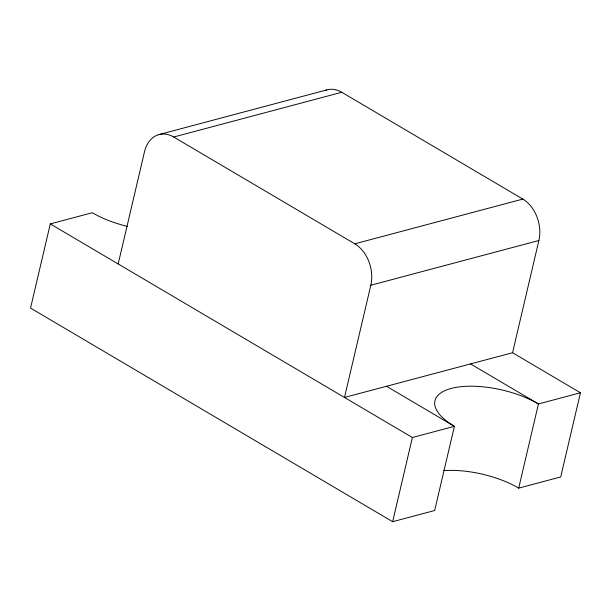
<?xml version="1.0" encoding="UTF-8"?>
<svg xmlns="http://www.w3.org/2000/svg" width="611" height="611" viewBox="0 0 611 611"><rect width="100%" height="100%" fill="white"/><g stroke="black" fill="none" stroke-linecap="round" stroke-linejoin="round"><path stroke-width="0.92" d="M127.646 226.452A63.147 25.784 13.2 0 1 92.307 212.72L50.293 223.909L30.55 308.081L392.644 521.695L434.658 510.513L454.401 426.333A63.147 25.784 13.2 0 1 451.155 388.451A63.147 25.784 13.2 0 1 538.436 403.963L580.45 392.781L560.707 476.954L518.693 488.143A63.147 25.784 13.2 0 0 443.83 470.638M118.183 263.96L144.509 151.727A31.573 22.897 75.1 0 1 173.723 137.017L341.786 92.276L522.833 199.087A31.573 22.897 75.1 0 1 538.879 240.497L512.56 352.73L344.489 397.463L370.816 285.23A31.573 22.897 75.1 0 0 354.77 243.82L173.723 137.017M392.644 521.695L412.387 437.514L454.401 426.333L386.511 386.282M518.693 488.143L538.436 403.963L470.539 363.912M158.585 134.687L326.648 89.947M354.77 243.82L522.833 199.087M370.816 285.23L538.879 240.497M512.56 352.73L580.45 392.781M50.293 223.909L412.387 437.514M324.54 90.734A31.573 22.897 75.1 0 1 341.786 92.276"/></g></svg>
